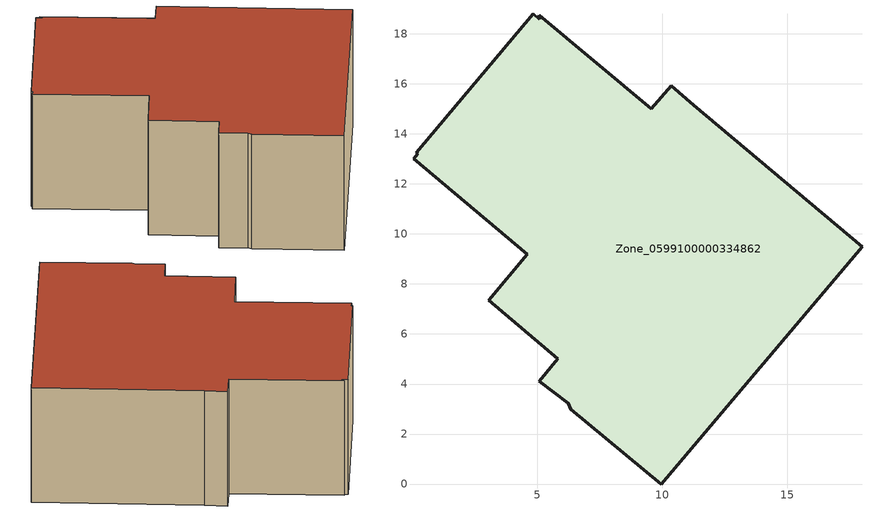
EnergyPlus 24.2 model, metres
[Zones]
Zone_0599100000334862
 floor ground (C_G): 3.07,7.35 4.6,9.19 0.05,12.99 0.23,13.2 0.17,13.24 4.84,18.79 5.09,18.58 5.08,18.74 9.56,15 10.37,15.93 11.26,15.15 17.98,9.48 9.96,0 6.34,3 6.25,3.22 5.09,4.12 5.82,5.01 z0
 wall outside (C_F): 4.6,9.19 3.07,7.35 5.82,5.01 5.09,4.12 6.25,3.22 6.34,3 9.96,0 17.98,9.48 11.26,15.15 10.37,15.93 9.56,15 5.08,18.74 5.09,18.58 4.84,18.79 0.17,13.24 0.23,13.2 0.05,12.99 4.6,9.19 z0:6.78
 roof outside (C_R): 9.56,15 5.08,18.74 5.09,18.58 4.84,18.79 0.17,13.24 0.23,13.2 0.05,12.99 4.6,9.19 3.07,7.35 5.82,5.01 5.09,4.12 6.25,3.22 6.34,3 9.96,0 17.98,9.48 11.26,15.15 10.37,15.93 z6.78
[BUILDING]
Pand.0599100000334862: North Axis=0; Terrain=City; Loads Convergence Tolerance Value=0.04; Temperature Convergence Tolerance Value=0.4; Solar Distribution=FullExterior; Maximum Number of Warmup Days=25; Minimum Number of Warmup Days=1
[Site:Location]
Rotterdam.The.Hague.AP_ZH_NLD Design_Conditions: Latitude=51.96; Longitude=4.45; Time Zone=1; Elevation=-4.5
[SITE:GROUNDTEMPERATURE:BUILDINGSURFACE]
18, 18, 18, 18, 18, 18, 18, 18, 18, 18, 18, 18
[MATERIAL] Thermal Absorptance=0.9; Solar Absorptance=0.7; Visible Absorptance=0.7
Name | Roughness | Thickness | Conductivity | Density | Specific Heat
G.D.1975-1991 | MediumSmooth | 0.15 | 0.288461 | 540 | 1210
F.D.1975-1991 | Rough | 0.3 | 0.230769 | 1920 | 840
R.D.1975-1991 | MediumRough | 0.2 | 0.153846 | 1500 | 1000
[CONSTRUCTION]
C_G: G.D.1975-1991
C_F: F.D.1975-1991
C_R: R.D.1975-1991
[ZONE]
Zone_0599100000334862: Type=1; Multiplier=1; Ceiling Height=Autocalculate; Volume=Autocalculate; Floor Area=autocalculate; Part of Total Floor Area=Yes
[ZONEINFILTRATION:DESIGNFLOWRATE]
Infil_Zone_0599100000334862: Zone or ZoneList or Space or SpaceList=Zone_0599100000334862; Schedule=AlwaysOn; Design Flow Rate Calculation Method=Flow/Area; Flow Rate per Floor Area=0.0042; Constant Term Coefficient=1; Temperature Term Coefficient=0; Velocity Term Coefficient=0; Velocity Squared Term Coefficient=0
[HVACTEMPLATE:ZONE:IDEALLOADSAIRSYSTEM]
Zone_0599100000334862: Maximum Heating Supply Air Temperature=50; Minimum Cooling Supply Air Temperature=13; Maximum Heating Supply Air Humidity Ratio=0.0156; Minimum Cooling Supply Air Humidity Ratio=0.0077; Heating Limit=NoLimit; Cooling Limit=NoLimit; Dehumidification Control Type=ConstantSensibleHeatRatio; Cooling Sensible Heat Ratio=0.7; Dehumidification Setpoint=60; Humidification Control Type=None; Humidification Setpoint=30; Outdoor Air Method=None; Outdoor Air Flow Rate per Person=0.00944; Outdoor Air Flow Rate per Zone Floor Area=0; Outdoor Air Flow Rate per Zone=0; Demand Controlled Ventilation Type=None; Outdoor Air Economizer Type=NoEconomizer; Heat Recovery Type=None; Sensible Heat Recovery Effectiveness=0.7; Latent Heat Recovery Effectiveness=0.65
[ZONECONTROL:THERMOSTAT]
ThermostatControl_Zone_0599100000334862: Zone or ZoneList=Zone_0599100000334862; Control Type Schedule=DualSetpointControlType; Control 1=Thermostat_Zone_0599100000334862; Temperature Difference Between Cutout And Setpoint=0
[THERMOSTATSETPOINT:DUALSETPOINT]
Thermostat_Zone_0599100000334862: Heating Setpoint Temperature Schedule=HeatingSetpoint_Zone_0599100000334862; Cooling Setpoint Temperature Schedule=CoolingSetpoint_Zone_0599100000334862
[SCHEDULE:COMPACT]
HeatingSetpoint_Zone_0599100000334862: Through: 12/31, For: AllDays, Until: 24:00, 21
CoolingSetpoint_Zone_0599100000334862: Through: 12/31, For: AllDays, Until: 24:00, 24
DualSetpointControlType: Through: 12/31, For: AllDays, Until: 24:00, 4
AlwaysOn: Through: 12/31, For: AllDays, Until: 24:00, 1
